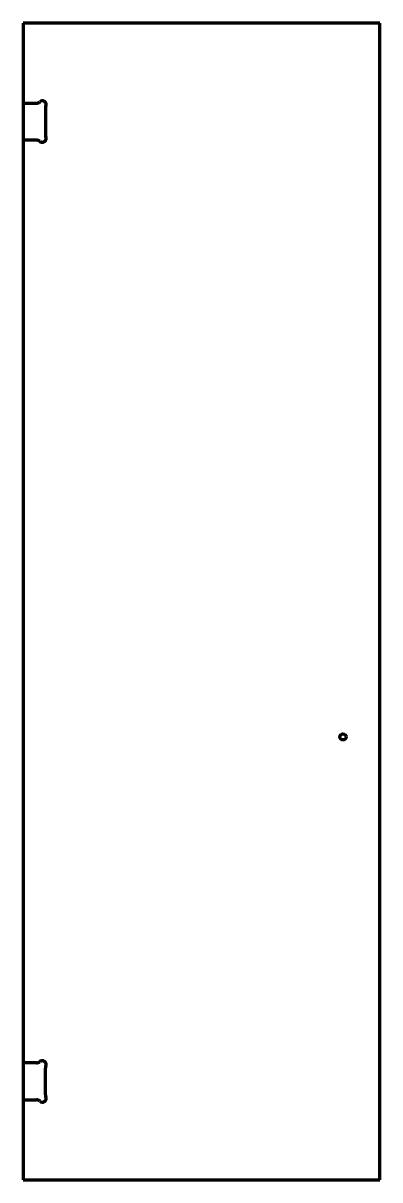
# Model space of a CAD drawing. Header units: inches. Extents: x 0 to 29, y 0 to 94.
import ezdxf

# ---------------------------------------------------------------- set-up
doc = ezdxf.new("R2010")
doc.units = ezdxf.units.IN
doc.header["$MEASUREMENT"] = 0
doc.layers.add('1', color=7, linetype='Continuous')

msp = doc.modelspace()

# ---------------------------------------------------------------- linework, layer by layer
at = {"color": 7, "lineweight": 90}
for p, q in [((0, 94), (0, 0)), ((29, 94), (0, 94)), ((29, 0), (29, 94)), ((0, 0), (29, 0))]:
    msp.add_line(p, q, dxfattribs=at)
at = {"layer": '1', "color": 7, "lineweight": 90}
for p, q in [((0, 87.5), (1.091, 87.5)), ((1.812, 87.089), (1.812, 84.911)), ((1.091, 84.5), (0, 84.5)), ((1.091, 9.5), (0, 9.5)), ((1.812, 6.911), (1.812, 9.089)), ((0, 6.5), (1.091, 6.5))]:
    msp.add_line(p, q, dxfattribs=at)
at = {"layer": '1', "color": 1, "lineweight": 90}
msp.add_circle((26, 36), 0.25, dxfattribs=at)
at = {"layer": '1', "color": 7, "lineweight": 90}
for centre, radius, start, end in [((1.091, 87.875), 0.375, 270, 313.34176), ((1.562, 87.375), 0.312, 335.38002, 493.34176), ((2.188, 87.089), 0.375, 155.38002, 180), ((1.562, 84.625), 0.312, 226.65824, 384.61998), ((2.188, 84.911), 0.375, 180, 204.61998), ((1.091, 84.125), 0.375, 46.65824, 90), ((1.091, 9.875), 0.375, 270, 313.34176), ((1.562, 9.375), 0.312, 335.38002, 493.34176), ((2.188, 9.089), 0.375, 155.38002, 180), ((1.562, 6.625), 0.312, 226.65824, 384.61998), ((2.188, 6.911), 0.375, 180, 204.61998), ((1.091, 6.125), 0.375, 46.65824, 90)]:
    msp.add_arc(centre, radius, start, end, dxfattribs=at)

doc.saveas('drawing.dxf')
